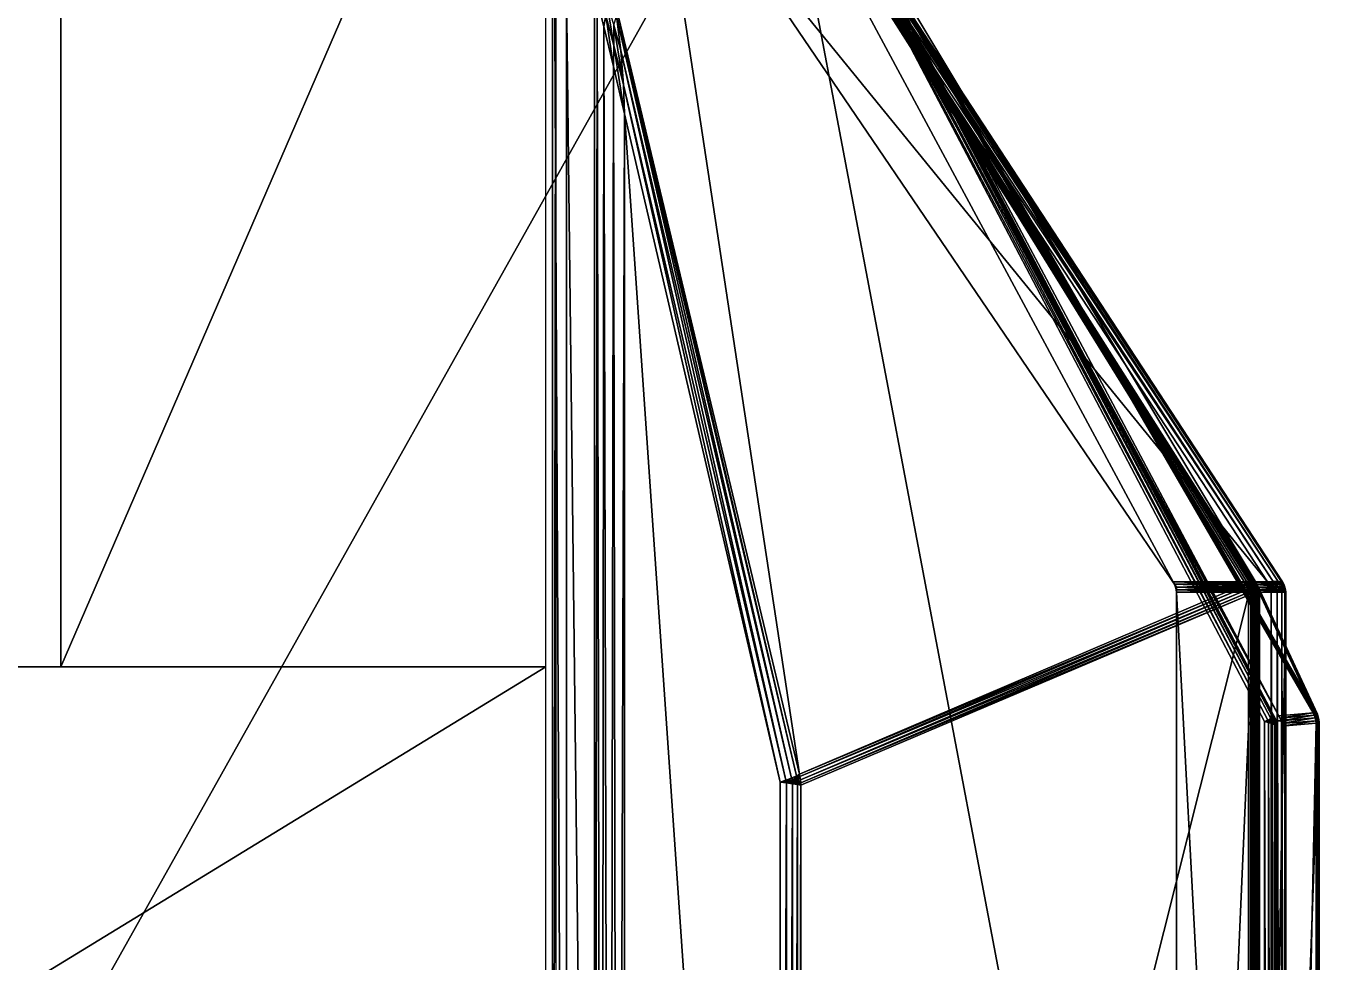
# Model space of a CAD drawing. Extents: x -683 to 86, y -225 to -3.
# Drawn here: x 35.5 to 86.1, y -58.7 to -22.1 of the extents above; entities that cross this region are included whole.
import ezdxf

# ---------------------------------------------------------------- set-up
doc = ezdxf.new("R2010")
doc.units = 0
doc.header["$MEASUREMENT"] = 0
doc.layers.get('0').update_dxf_attribs({"linetype": 'CONTINUOUS'})

msp = doc.modelspace()

# ---------------------------------------------------------------- linework, layer by layer
for points in [[(36.898, -3.288, 59.987), (-29.579, -3.288, 61.826), (-29.579, -47.164, 61.826)], [(36.898, -3.288, 59.987), (-29.579, -47.164, 61.826), (36.898, -47.164, 59.987)], [(55.868, -3.288, 27.87), (36.898, -3.288, 59.987), (36.898, -47.164, 59.987)], [(55.868, -3.288, 27.87), (36.898, -47.164, 59.987), (55.868, -47.164, 27.87)], [(56.127, -3.569, 16.239), (56.128, -113.967, 16.327), (56.128, -3.552, 16.327)], [(56.128, -3.619, 16.136), (56.129, -113.967, 16.232), (56.127, -3.569, 16.239)], [(56.127, -3.569, 16.239), (56.129, -113.967, 16.232), (56.128, -113.967, 16.327)], [(56.272, -3.552, 26.812), (56.128, -3.552, 16.327), (56.128, -113.967, 16.327)], [(56.272, -3.552, 26.812), (56.128, -113.967, 16.327), (56.272, -113.967, 26.812)], [(56.13, -3.694, 16.033), (56.13, -113.967, 16.136), (56.128, -3.619, 16.136)], [(56.128, -3.619, 16.136), (56.13, -113.967, 16.136), (56.129, -113.967, 16.232)], [(56.132, -3.783, 15.946), (56.131, -113.967, 16.041), (56.13, -3.694, 16.033)], [(56.13, -3.694, 16.033), (56.131, -113.967, 16.041), (56.13, -113.967, 16.136)], [(56.132, -3.783, 15.946), (56.132, -113.967, 15.946), (56.131, -113.967, 16.041)], [(56.132, -3.783, 15.946), (56.67, -20.486, 2.198), (56.67, -113.967, 2.198)], [(56.132, -3.783, 15.946), (56.67, -113.967, 2.198), (56.132, -113.967, 15.946)], [(84.686, -43.845, 27.238), (58.48, -3.749, 26.624), (58.805, -4.318, 26.704)], [(83.458, -43.86, 16.858), (58.597, -3.82, 16.244), (58.564, -3.75, 16.33)], [(83.458, -43.86, 16.858), (58.564, -3.75, 16.33), (83.477, -43.844, 16.944)], [(83.405, -43.88, 16.76), (58.619, -3.903, 16.143), (58.597, -3.82, 16.244)], [(83.405, -43.88, 16.76), (58.597, -3.82, 16.244), (83.458, -43.86, 16.858)], [(83.327, -43.902, 16.663), (58.627, -3.988, 16.043), (58.619, -3.903, 16.143)], [(83.327, -43.902, 16.663), (58.619, -3.903, 16.143), (83.405, -43.88, 16.76)], [(83.235, -43.923, 16.584), (58.62, -4.061, 15.959), (58.627, -3.988, 16.043)], [(83.235, -43.923, 16.584), (58.627, -3.988, 16.043), (83.327, -43.902, 16.663)], [(84.686, -43.845, 27.238), (58.805, -4.318, 26.704), (84.643, -43.836, 27.311)], [(84.643, -43.836, 27.311), (58.805, -4.318, 26.704), (59.118, -4.995, 26.772)], [(84.643, -43.836, 27.311), (59.118, -4.995, 26.772), (84.517, -43.832, 27.373)], [(84.517, -43.832, 27.373), (59.118, -4.995, 26.772), (59.369, -5.677, 26.817)], [(84.517, -43.832, 27.373), (59.369, -5.677, 26.817), (84.327, -43.833, 27.414)], [(84.327, -43.833, 27.414), (59.369, -5.677, 26.817), (59.521, -6.261, 26.832)], [(84.327, -43.833, 27.414), (59.521, -6.261, 26.832), (84.102, -43.84, 27.428)], [(83.46, -43.844, 31.516), (63.88, -13.063, 31.032), (63.949, -13.028, 31.113)], [(83.534, -43.849, 31.6), (63.949, -13.028, 31.113), (64.002, -12.987, 31.21)], [(83.46, -43.844, 31.516), (63.949, -13.028, 31.113), (83.534, -43.849, 31.6)], [(83.597, -43.856, 31.701), (64.002, -12.987, 31.21), (64.031, -12.949, 31.309)], [(83.534, -43.849, 31.6), (64.002, -12.987, 31.21), (83.597, -43.856, 31.701)], [(83.641, -43.865, 31.802), (64.031, -12.949, 31.309), (64.032, -12.918, 31.395)], [(83.597, -43.856, 31.701), (64.031, -12.949, 31.309), (83.641, -43.865, 31.802)], [(83.641, -43.865, 31.802), (64.032, -12.918, 31.395), (83.659, -43.874, 31.889)], [(64.808, -12.764, 73.13), (84.117, -49.251, 66.849), (64.965, -12.749, 73.064)], [(64.808, -12.764, 73.13), (83.98, -49.305, 66.907), (84.117, -49.251, 66.849)], [(64.965, -12.749, 73.064), (84.227, -49.189, 66.772), (65.099, -12.739, 72.979)], [(64.965, -12.749, 73.064), (84.117, -49.251, 66.849), (84.227, -49.189, 66.772)], [(65.099, -12.739, 72.979), (84.293, -49.129, 66.689), (65.191, -12.737, 72.886)], [(65.099, -12.739, 72.979), (84.227, -49.189, 66.772), (84.293, -49.129, 66.689)], [(65.146, -12.98, 66.273), (86.006, -48.927, 61.153), (65.117, -12.919, 66.194)], [(65.165, -13.054, 66.366), (85.999, -48.935, 61.24), (65.146, -12.98, 66.273)], [(65.146, -12.98, 66.273), (85.999, -48.935, 61.24), (86.006, -48.927, 61.153)], [(65.172, -13.128, 66.459), (85.973, -48.946, 61.342), (65.165, -13.054, 66.366)], [(65.165, -13.054, 66.366), (85.973, -48.946, 61.342), (85.999, -48.935, 61.24)], [(65.165, -13.192, 66.538), (85.933, -48.958, 61.443), (65.172, -13.128, 66.459)], [(65.172, -13.128, 66.459), (85.933, -48.958, 61.443), (85.973, -48.946, 61.342)], [(65.191, -12.737, 72.886), (84.293, -49.129, 66.689), (84.305, -49.08, 66.613)], [(65.226, -12.742, 72.801), (84.305, -49.08, 66.613), (84.35, -49.08, 66.001)], [(84.54, -49.08, 63.367), (65.165, -13.192, 66.538), (65.175, -13.673, 66.907)], [(65.165, -13.192, 66.538), (85.884, -48.969, 61.528), (85.933, -48.958, 61.443)], [(60.829, -15.024, 27.901), (80.54, -44.043, 28.521), (80.54, -44.043, 27.432)], [(60.829, -15.024, 27.901), (80.54, -44.043, 27.432), (60.829, -15.024, 26.812)], [(56.67, -20.689, 2.198), (57.77, -20.689, 2.198), (57.77, -113.967, 2.198)], [(56.67, -20.689, 2.198), (57.77, -113.967, 2.198), (56.67, -113.967, 2.198)], [(57.874, -21.057, 2.194), (57.77, -113.967, 2.198), (57.77, -20.689, 2.198)], [(65.669, -51.435, 2.533), (58.629, -21.697, 2.323), (58.43, -20.561, 2.388)], [(65.669, -51.435, 2.533), (58.43, -20.561, 2.388), (65.788, -51.363, 2.601)], [(57.874, -21.057, 2.194), (58.039, -113.967, 2.2), (57.77, -113.967, 2.198)], [(57.874, -21.057, 2.194), (58.217, -21.673, 2.217), (58.133, -22.105, 2.196)], [(58.133, -22.105, 2.196), (58.039, -113.967, 2.2), (57.874, -21.057, 2.194)], [(58.534, -22.85, 2.225), (58.217, -21.673, 2.217), (58.268, -21.247, 2.243)], [(58.534, -22.85, 2.225), (58.268, -21.247, 2.243), (58.53, -22.056, 2.254)], [(58.509, -23.674, 2.204), (58.133, -22.105, 2.196), (58.217, -21.673, 2.217)], [(58.509, -23.674, 2.204), (58.217, -21.673, 2.217), (58.534, -22.85, 2.225)], [(58.629, -21.697, 2.323), (58.797, -23.04, 2.267), (58.53, -22.056, 2.254)], [(65.484, -51.521, 2.473), (58.797, -23.04, 2.267), (58.629, -21.697, 2.323)], [(65.484, -51.521, 2.473), (58.629, -21.697, 2.323), (65.669, -51.435, 2.533)], [(58.133, -22.105, 2.196), (58.357, -113.967, 2.204), (58.039, -113.967, 2.2)], [(58.509, -23.674, 2.204), (58.357, -113.967, 2.204), (58.133, -22.105, 2.196)], [(58.907, -24.383, 2.23), (58.534, -22.85, 2.225), (58.53, -22.056, 2.254)], [(58.907, -24.383, 2.23), (58.53, -22.056, 2.254), (58.797, -23.04, 2.267)], [(58.944, -25.524, 2.217), (58.509, -23.674, 2.204), (58.534, -22.85, 2.225)], [(58.944, -25.524, 2.217), (58.534, -22.85, 2.225), (58.907, -24.383, 2.23)], [(65.262, -51.608, 2.43), (58.907, -24.383, 2.23), (58.797, -23.04, 2.267)], [(65.262, -51.608, 2.43), (58.797, -23.04, 2.267), (65.484, -51.521, 2.473)], [(58.509, -23.674, 2.204), (58.675, -113.967, 2.21), (58.357, -113.967, 2.204)], [(58.944, -25.524, 2.217), (58.675, -113.967, 2.21), (58.509, -23.674, 2.204)], [(65.036, -51.682, 2.41), (58.944, -25.524, 2.217), (58.907, -24.383, 2.23)], [(65.036, -51.682, 2.41), (58.907, -24.383, 2.23), (65.262, -51.608, 2.43)], [(58.944, -25.524, 2.217), (58.944, -113.967, 2.217), (58.675, -113.967, 2.21)], [(58.944, -25.524, 2.217), (65.036, -51.682, 2.41), (65.036, -113.967, 2.41)], [(58.944, -25.524, 2.217), (65.036, -113.967, 2.41), (58.944, -113.967, 2.217)], [(65.788, -51.363, 2.601), (83.235, -43.923, 16.584), (83.279, -44.023, 16.58)], [(84.102, -43.84, 27.428), (80.402, -43.84, 27.427), (80.455, -43.933, 27.429)], [(83.507, -43.935, 31.515), (80.457, -43.936, 28.518), (80.405, -43.844, 28.517)], [(83.507, -43.935, 31.515), (80.405, -43.844, 28.517), (83.46, -43.844, 31.516)], [(84.102, -43.84, 27.428), (80.455, -43.933, 27.429), (84.159, -43.94, 27.43)], [(84.159, -43.94, 27.43), (80.455, -43.933, 27.429), (80.5, -44.043, 27.43)], [(83.547, -44.044, 31.516), (80.457, -43.936, 28.518), (83.507, -43.935, 31.515)], [(83.547, -44.044, 31.516), (80.5, -44.044, 28.52), (80.457, -43.936, 28.518)], [(84.159, -43.94, 27.43), (80.5, -44.043, 27.43), (84.206, -44.052, 27.431)], [(83.235, -43.923, 16.584), (83.327, -43.902, 16.663), (83.372, -44.002, 16.67)], [(83.235, -43.923, 16.584), (83.372, -44.002, 16.67), (83.279, -44.023, 16.58)], [(83.279, -44.023, 16.58), (83.372, -44.002, 16.67), (83.408, -44.106, 16.669)], [(83.327, -43.902, 16.663), (83.405, -43.88, 16.76), (83.448, -43.976, 16.76)], [(83.327, -43.902, 16.663), (83.448, -43.976, 16.76), (83.372, -44.002, 16.67)], [(83.372, -44.002, 16.67), (83.448, -43.976, 16.76), (83.484, -44.077, 16.76)], [(83.372, -44.002, 16.67), (83.484, -44.077, 16.76), (83.408, -44.106, 16.669)], [(83.458, -43.86, 16.858), (83.448, -43.976, 16.76), (83.405, -43.88, 16.76)], [(83.458, -43.86, 16.858), (83.494, -43.958, 16.852), (83.448, -43.976, 16.76)], [(83.494, -43.958, 16.852), (83.484, -44.077, 16.76), (83.448, -43.976, 16.76)], [(83.477, -43.844, 16.944), (83.494, -43.958, 16.852), (83.458, -43.86, 16.858)], [(83.46, -43.844, 31.516), (83.534, -43.849, 31.6), (83.582, -43.948, 31.608)], [(83.46, -43.844, 31.516), (83.582, -43.948, 31.608), (83.507, -43.935, 31.515)], [(83.477, -43.844, 16.944), (83.524, -43.935, 16.944), (83.494, -43.958, 16.852)], [(83.477, -43.844, 16.944), (84.686, -43.845, 27.238), (84.736, -43.936, 27.239)], [(83.477, -43.844, 16.944), (84.736, -43.936, 27.239), (83.524, -43.935, 16.944)], [(83.494, -43.958, 16.852), (83.531, -44.058, 16.852), (83.484, -44.077, 16.76)], [(83.524, -43.935, 16.944), (83.531, -44.058, 16.852), (83.494, -43.958, 16.852)], [(83.507, -43.935, 31.515), (83.582, -43.948, 31.608), (83.622, -44.048, 31.609)], [(83.507, -43.935, 31.515), (83.622, -44.048, 31.609), (83.547, -44.044, 31.516)], [(83.524, -43.935, 16.944), (83.564, -44.044, 16.945), (83.531, -44.058, 16.852)], [(83.524, -43.935, 16.944), (84.736, -43.936, 27.239), (84.778, -44.044, 27.239)], [(83.524, -43.935, 16.944), (84.778, -44.044, 27.239), (83.564, -44.044, 16.945)], [(83.534, -43.849, 31.6), (83.597, -43.856, 31.701), (83.645, -43.955, 31.702)], [(83.534, -43.849, 31.6), (83.645, -43.955, 31.702), (83.582, -43.948, 31.608)], [(83.582, -43.948, 31.608), (83.645, -43.955, 31.702), (83.684, -44.055, 31.702)], [(83.582, -43.948, 31.608), (83.684, -44.055, 31.702), (83.622, -44.048, 31.609)], [(83.641, -43.865, 31.802), (83.645, -43.955, 31.702), (83.597, -43.856, 31.701)], [(83.659, -43.874, 31.889), (83.683, -43.964, 31.795), (83.641, -43.865, 31.802)], [(83.641, -43.865, 31.802), (83.683, -43.964, 31.795), (83.645, -43.955, 31.702)], [(83.683, -43.964, 31.795), (83.684, -44.055, 31.702), (83.645, -43.955, 31.702)], [(83.659, -43.874, 31.889), (83.707, -43.967, 31.889), (83.683, -43.964, 31.795)], [(86.05, -49.018, 61.146), (83.707, -43.967, 31.889), (83.659, -43.874, 31.889)], [(86.05, -49.018, 61.146), (83.659, -43.874, 31.889), (86.006, -48.927, 61.153)], [(83.707, -43.967, 31.889), (83.723, -44.065, 31.796), (83.683, -43.964, 31.795)], [(83.683, -43.964, 31.795), (83.723, -44.065, 31.796), (83.684, -44.055, 31.702)], [(83.707, -43.967, 31.889), (83.749, -44.077, 31.89), (83.723, -44.065, 31.796)], [(86.087, -49.127, 61.138), (83.749, -44.077, 31.89), (83.707, -43.967, 31.889)], [(86.087, -49.127, 61.138), (83.707, -43.967, 31.889), (86.05, -49.018, 61.146)], [(84.102, -43.84, 27.428), (84.387, -43.942, 27.408), (84.327, -43.833, 27.414)], [(84.102, -43.84, 27.428), (84.159, -43.94, 27.43), (84.387, -43.942, 27.408)], [(84.159, -43.94, 27.43), (84.206, -44.052, 27.431), (84.433, -44.047, 27.409)], [(84.159, -43.94, 27.43), (84.433, -44.047, 27.409), (84.387, -43.942, 27.408)], [(84.327, -43.833, 27.414), (84.572, -43.938, 27.374), (84.517, -43.832, 27.373)], [(84.327, -43.833, 27.414), (84.387, -43.942, 27.408), (84.572, -43.938, 27.374)], [(84.387, -43.942, 27.408), (84.618, -44.043, 27.375), (84.572, -43.938, 27.374)], [(84.387, -43.942, 27.408), (84.433, -44.047, 27.409), (84.618, -44.043, 27.375)], [(84.643, -43.836, 27.311), (84.517, -43.832, 27.373), (84.572, -43.938, 27.374)], [(84.643, -43.836, 27.311), (84.572, -43.938, 27.374), (84.675, -43.94, 27.313)], [(84.675, -43.94, 27.313), (84.572, -43.938, 27.374), (84.618, -44.043, 27.375)], [(84.675, -43.94, 27.313), (84.618, -44.043, 27.375), (84.719, -44.043, 27.314)], [(84.686, -43.845, 27.238), (84.643, -43.836, 27.311), (84.675, -43.94, 27.313)], [(84.686, -43.845, 27.238), (84.675, -43.94, 27.313), (84.736, -43.936, 27.239)], [(84.736, -43.936, 27.239), (84.675, -43.94, 27.313), (84.719, -44.043, 27.314)], [(84.736, -43.936, 27.239), (84.719, -44.043, 27.314), (84.778, -44.044, 27.239)], [(65.788, -51.363, 2.601), (83.279, -44.023, 16.58), (65.807, -51.464, 2.601)], [(65.807, -51.464, 2.601), (83.279, -44.023, 16.58), (83.318, -44.141, 16.578)], [(65.807, -51.464, 2.601), (83.318, -44.141, 16.578), (65.824, -51.583, 2.602)], [(65.824, -51.583, 2.602), (83.318, -44.141, 16.578), (83.345, -44.259, 16.578)], [(65.824, -51.583, 2.602), (83.345, -44.259, 16.578), (65.837, -51.702, 2.604)], [(65.837, -51.702, 2.604), (83.345, -44.259, 16.578), (83.357, -44.36, 16.58)], [(65.837, -51.702, 2.604), (83.357, -44.36, 16.58), (65.843, -51.804, 2.606)], [(84.206, -44.052, 27.431), (80.5, -44.043, 27.43), (80.529, -44.152, 27.431)], [(83.575, -44.153, 31.517), (80.53, -44.153, 28.521), (80.5, -44.044, 28.52)], [(83.575, -44.153, 31.517), (80.5, -44.044, 28.52), (83.547, -44.044, 31.516)], [(84.206, -44.052, 27.431), (80.529, -44.152, 27.431), (84.238, -44.159, 27.431)], [(84.238, -44.159, 27.431), (80.529, -44.152, 27.431), (80.54, -44.245, 27.432)], [(83.587, -44.245, 31.52), (80.54, -44.245, 28.521), (80.53, -44.153, 28.521)], [(83.587, -44.245, 31.52), (80.53, -44.153, 28.521), (83.575, -44.153, 31.517)], [(80.54, -44.043, 28.521), (80.54, -114.17, 28.521), (80.54, -114.17, 27.432)], [(80.54, -44.043, 28.521), (80.54, -114.17, 27.432), (80.54, -44.043, 27.432)], [(84.238, -44.159, 27.431), (80.54, -44.245, 27.432), (84.25, -44.245, 27.432)], [(83.279, -44.023, 16.58), (83.408, -44.106, 16.669), (83.318, -44.141, 16.578)], [(83.345, -44.259, 16.578), (83.318, -44.141, 16.578), (83.408, -44.106, 16.669)], [(83.345, -44.259, 16.578), (83.408, -44.106, 16.669), (83.43, -44.217, 16.669)], [(83.357, -44.36, 16.58), (83.345, -44.259, 16.578), (83.43, -44.217, 16.669)], [(83.357, -44.36, 16.58), (83.43, -44.217, 16.669), (83.443, -44.334, 16.662)], [(83.443, -44.334, 16.662), (83.443, -113.967, 16.662), (83.357, -113.967, 16.58)], [(83.443, -44.334, 16.662), (83.357, -113.967, 16.58), (83.357, -44.36, 16.58)], [(83.43, -44.217, 16.669), (83.408, -44.106, 16.669), (83.484, -44.077, 16.76)], [(83.43, -44.217, 16.669), (83.484, -44.077, 16.76), (83.506, -44.187, 16.76)], [(83.443, -44.334, 16.662), (83.43, -44.217, 16.669), (83.506, -44.187, 16.76)], [(83.443, -44.334, 16.662), (83.506, -44.187, 16.76), (83.52, -44.303, 16.76)], [(83.52, -44.303, 16.76), (83.52, -113.967, 16.76), (83.443, -113.967, 16.662)], [(83.52, -44.303, 16.76), (83.443, -113.967, 16.662), (83.443, -44.334, 16.662)], [(83.553, -44.164, 16.853), (83.484, -44.077, 16.76), (83.531, -44.058, 16.852)], [(83.553, -44.164, 16.853), (83.506, -44.187, 16.76), (83.484, -44.077, 16.76)], [(83.575, -44.272, 16.86), (83.506, -44.187, 16.76), (83.553, -44.164, 16.853)], [(83.575, -44.272, 16.86), (83.52, -44.303, 16.76), (83.506, -44.187, 16.76)], [(83.575, -44.272, 16.86), (83.575, -113.967, 16.86), (83.52, -113.967, 16.76)], [(83.575, -44.272, 16.86), (83.52, -113.967, 16.76), (83.52, -44.303, 16.76)], [(83.591, -44.153, 16.946), (83.531, -44.058, 16.852), (83.564, -44.044, 16.945)], [(83.591, -44.153, 16.946), (83.553, -44.164, 16.853), (83.531, -44.058, 16.852)], [(83.575, -44.153, 31.517), (83.547, -44.044, 31.516), (83.622, -44.048, 31.609)], [(83.6, -44.245, 16.947), (83.553, -44.164, 16.853), (83.591, -44.153, 16.946)], [(83.6, -44.245, 16.947), (83.575, -44.272, 16.86), (83.553, -44.164, 16.853)], [(83.564, -44.044, 16.945), (84.778, -44.044, 27.239), (84.806, -44.153, 27.24)], [(83.564, -44.044, 16.945), (84.806, -44.153, 27.24), (83.591, -44.153, 16.946)], [(83.575, -44.153, 31.517), (83.622, -44.048, 31.609), (83.645, -44.151, 31.61)], [(83.587, -44.245, 31.52), (83.575, -44.153, 31.517), (83.645, -44.151, 31.61)], [(83.6, -44.245, 16.947), (83.6, -113.967, 16.947), (83.575, -113.967, 16.86)], [(83.6, -44.245, 16.947), (83.575, -113.967, 16.86), (83.575, -44.272, 16.86)], [(83.587, -44.245, 31.52), (83.645, -44.151, 31.61), (83.659, -44.254, 31.604)], [(83.659, -44.254, 31.604), (83.587, -113.967, 31.52), (83.587, -44.245, 31.52)], [(83.659, -44.254, 31.604), (83.659, -113.967, 31.604), (83.587, -113.967, 31.52)], [(83.591, -44.153, 16.946), (84.806, -44.153, 27.24), (84.816, -44.245, 27.241)], [(83.591, -44.153, 16.946), (84.816, -44.245, 27.241), (83.6, -44.245, 16.947)], [(83.645, -44.151, 31.61), (83.622, -44.048, 31.609), (83.684, -44.055, 31.702)], [(83.645, -44.151, 31.61), (83.684, -44.055, 31.702), (83.707, -44.158, 31.703)], [(83.659, -44.254, 31.604), (83.645, -44.151, 31.61), (83.707, -44.158, 31.703)], [(83.659, -44.254, 31.604), (83.707, -44.158, 31.703), (83.722, -44.263, 31.704)], [(83.722, -44.263, 31.704), (83.659, -113.967, 31.604), (83.659, -44.254, 31.604)], [(83.722, -44.263, 31.704), (83.722, -113.967, 31.704), (83.659, -113.967, 31.604)], [(83.746, -44.168, 31.797), (83.707, -44.158, 31.703), (83.684, -44.055, 31.702)], [(83.746, -44.168, 31.797), (83.684, -44.055, 31.702), (83.723, -44.065, 31.796)], [(83.767, -44.273, 31.805), (83.722, -44.263, 31.704), (83.707, -44.158, 31.703)], [(83.767, -44.273, 31.805), (83.707, -44.158, 31.703), (83.746, -44.168, 31.797)], [(83.767, -44.273, 31.805), (83.722, -113.967, 31.704), (83.722, -44.263, 31.704)], [(83.767, -44.273, 31.805), (83.767, -113.967, 31.805), (83.722, -113.967, 31.704)], [(83.777, -44.187, 31.891), (83.746, -44.168, 31.797), (83.723, -44.065, 31.796)], [(83.777, -44.187, 31.891), (83.723, -44.065, 31.796), (83.749, -44.077, 31.89)], [(83.786, -44.281, 31.891), (83.767, -44.273, 31.805), (83.746, -44.168, 31.797)], [(83.786, -44.281, 31.891), (83.746, -44.168, 31.797), (83.777, -44.187, 31.891)], [(86.112, -49.236, 61.13), (83.777, -44.187, 31.891), (83.749, -44.077, 31.89)], [(86.112, -49.236, 61.13), (83.749, -44.077, 31.89), (86.087, -49.127, 61.138)], [(83.786, -44.281, 31.891), (83.767, -113.967, 31.805), (83.767, -44.273, 31.805)], [(83.786, -44.281, 31.891), (83.786, -113.967, 31.891), (83.767, -113.967, 31.805)], [(86.12, -49.329, 61.123), (83.786, -44.281, 31.891), (83.777, -44.187, 31.891)], [(86.12, -49.329, 61.123), (83.777, -44.187, 31.891), (86.112, -49.236, 61.13)], [(84.238, -44.159, 27.431), (84.433, -44.047, 27.409), (84.206, -44.052, 27.431)], [(84.238, -44.159, 27.431), (84.459, -44.147, 27.41), (84.433, -44.047, 27.409)], [(84.25, -44.245, 27.432), (84.459, -44.147, 27.41), (84.238, -44.159, 27.431)], [(84.25, -44.245, 27.432), (84.473, -44.245, 27.417), (84.459, -44.147, 27.41)], [(84.25, -44.245, 27.432), (84.25, -113.967, 27.432), (84.473, -113.967, 27.417)], [(84.25, -44.245, 27.432), (84.473, -113.967, 27.417), (84.473, -44.245, 27.417)], [(84.459, -44.147, 27.41), (84.618, -44.043, 27.375), (84.433, -44.047, 27.409)], [(84.459, -44.147, 27.41), (84.643, -44.145, 27.375), (84.618, -44.043, 27.375)], [(84.473, -44.245, 27.417), (84.643, -44.145, 27.375), (84.459, -44.147, 27.41)], [(84.473, -44.245, 27.417), (84.659, -44.245, 27.376), (84.643, -44.145, 27.375)], [(84.473, -44.245, 27.417), (84.473, -113.967, 27.417), (84.659, -113.967, 27.376)], [(84.473, -44.245, 27.417), (84.659, -113.967, 27.376), (84.659, -44.245, 27.376)], [(84.743, -44.144, 27.314), (84.719, -44.043, 27.314), (84.618, -44.043, 27.375)], [(84.743, -44.144, 27.314), (84.618, -44.043, 27.375), (84.643, -44.145, 27.375)], [(84.779, -44.245, 27.314), (84.743, -44.144, 27.314), (84.643, -44.145, 27.375)], [(84.779, -44.245, 27.314), (84.643, -44.145, 27.375), (84.659, -44.245, 27.376)], [(84.659, -44.245, 27.376), (84.659, -113.967, 27.376), (84.779, -113.967, 27.314)], [(84.659, -44.245, 27.376), (84.779, -113.967, 27.314), (84.779, -44.245, 27.314)], [(84.806, -44.153, 27.24), (84.778, -44.044, 27.239), (84.719, -44.043, 27.314)], [(84.806, -44.153, 27.24), (84.719, -44.043, 27.314), (84.743, -44.144, 27.314)], [(84.816, -44.245, 27.241), (84.806, -44.153, 27.24), (84.743, -44.144, 27.314)], [(84.816, -44.245, 27.241), (84.743, -44.144, 27.314), (84.779, -44.245, 27.314)], [(84.779, -44.245, 27.314), (84.779, -113.967, 27.314), (84.816, -113.967, 27.241)], [(84.779, -44.245, 27.314), (84.816, -113.967, 27.241), (84.816, -44.245, 27.241)], [(55.868, -47.164, 27.87), (-53.668, -47.164, 18.028), (-53.668, -114.17, 18.028)], [(55.868, -47.164, 27.87), (-53.668, -114.17, 18.028), (55.868, -114.17, 27.87)], [(84.582, -49.172, 63.359), (85.884, -48.969, 61.528), (84.54, -49.08, 63.367)], [(84.582, -49.172, 63.359), (85.924, -49.061, 61.522), (85.884, -48.969, 61.528)], [(84.617, -49.281, 63.353), (85.924, -49.061, 61.522), (84.582, -49.172, 63.359)], [(84.617, -49.281, 63.353), (85.961, -49.169, 61.515), (85.924, -49.061, 61.522)], [(85.884, -48.969, 61.528), (85.977, -49.059, 61.426), (85.933, -48.958, 61.443)], [(85.884, -48.969, 61.528), (85.924, -49.061, 61.522), (85.977, -49.059, 61.426)], [(85.924, -49.061, 61.522), (86.014, -49.16, 61.418), (85.977, -49.059, 61.426)], [(85.924, -49.061, 61.522), (85.961, -49.169, 61.515), (86.014, -49.16, 61.418)], [(85.933, -48.958, 61.443), (86.019, -49.049, 61.331), (85.973, -48.946, 61.342)], [(85.933, -48.958, 61.443), (85.977, -49.059, 61.426), (86.019, -49.049, 61.331)], [(85.999, -48.935, 61.24), (85.973, -48.946, 61.342), (86.019, -49.049, 61.331)], [(85.977, -49.059, 61.426), (86.057, -49.151, 61.322), (86.019, -49.049, 61.331)], [(85.977, -49.059, 61.426), (86.014, -49.16, 61.418), (86.057, -49.151, 61.322)], [(86.006, -48.927, 61.153), (85.999, -48.935, 61.24), (86.04, -49.038, 61.238)], [(85.999, -48.935, 61.24), (86.019, -49.049, 61.331), (86.04, -49.038, 61.238)], [(86.006, -48.927, 61.153), (86.04, -49.038, 61.238), (86.05, -49.018, 61.146)], [(86.04, -49.038, 61.238), (86.019, -49.049, 61.331), (86.057, -49.151, 61.322)], [(86.05, -49.018, 61.146), (86.04, -49.038, 61.238), (86.077, -49.139, 61.23)], [(86.04, -49.038, 61.238), (86.057, -49.151, 61.322), (86.077, -49.139, 61.23)], [(86.05, -49.018, 61.146), (86.077, -49.139, 61.23), (86.087, -49.127, 61.138)], [(83.98, -49.305, 66.907), (84.216, -49.293, 66.796), (84.117, -49.251, 66.849)], [(83.98, -49.305, 66.907), (84.14, -49.346, 66.841), (84.216, -49.293, 66.796)], [(83.98, -49.305, 66.907), (83.98, -113.967, 66.907), (84.14, -113.967, 66.841)], [(83.98, -49.305, 66.907), (84.14, -113.967, 66.841), (84.14, -49.346, 66.841)], [(84.117, -49.251, 66.849), (84.277, -49.243, 66.748), (84.227, -49.189, 66.772)], [(84.117, -49.251, 66.849), (84.216, -49.293, 66.796), (84.277, -49.243, 66.748)], [(84.14, -49.346, 66.841), (84.3, -49.332, 66.742), (84.216, -49.293, 66.796)], [(84.14, -49.346, 66.841), (84.278, -49.394, 66.756), (84.3, -49.332, 66.742)], [(84.14, -49.346, 66.841), (84.14, -113.967, 66.841), (84.278, -113.967, 66.756)], [(84.14, -49.346, 66.841), (84.278, -113.967, 66.756), (84.278, -49.394, 66.756)], [(84.216, -49.293, 66.796), (84.309, -49.286, 66.722), (84.277, -49.243, 66.748)], [(84.216, -49.293, 66.796), (84.3, -49.332, 66.742), (84.309, -49.286, 66.722)], [(84.293, -49.129, 66.689), (84.227, -49.189, 66.772), (84.277, -49.243, 66.748)], [(84.293, -49.129, 66.689), (84.277, -49.243, 66.748), (84.317, -49.208, 66.682)], [(84.317, -49.208, 66.682), (84.277, -49.243, 66.748), (84.309, -49.286, 66.722)], [(84.373, -49.442, 66.665), (84.3, -49.332, 66.742), (84.278, -49.394, 66.756)], [(84.278, -49.394, 66.756), (84.278, -113.967, 66.756), (84.373, -113.967, 66.665)], [(84.278, -49.394, 66.756), (84.373, -113.967, 66.665), (84.373, -49.442, 66.665)], [(84.305, -49.08, 66.613), (84.293, -49.129, 66.689), (84.317, -49.208, 66.682)], [(84.356, -49.36, 66.67), (84.309, -49.286, 66.722), (84.3, -49.332, 66.742)], [(84.373, -49.442, 66.665), (84.356, -49.36, 66.67), (84.3, -49.332, 66.742)], [(84.305, -49.08, 66.613), (84.317, -49.208, 66.682), (84.345, -49.172, 66.606)], [(84.35, -49.08, 66.001), (84.305, -49.08, 66.613), (84.345, -49.172, 66.606)], [(84.317, -49.208, 66.682), (84.309, -49.286, 66.722), (84.345, -49.283, 66.672)], [(84.356, -49.36, 66.67), (84.345, -49.283, 66.672), (84.309, -49.286, 66.722)], [(84.345, -49.172, 66.606), (84.317, -49.208, 66.682), (84.345, -49.283, 66.672)], [(84.35, -49.08, 66.001), (84.345, -49.172, 66.606), (84.39, -49.172, 65.989)], [(84.345, -49.172, 66.606), (84.345, -49.283, 66.672), (84.378, -49.28, 66.598)], [(84.39, -49.172, 65.989), (84.345, -49.172, 66.606), (84.378, -49.28, 66.598)], [(84.401, -49.389, 66.589), (84.378, -49.28, 66.598), (84.345, -49.283, 66.672)], [(84.401, -49.389, 66.589), (84.345, -49.283, 66.672), (84.356, -49.36, 66.67)], [(84.41, -49.482, 66.582), (84.401, -49.389, 66.589), (84.356, -49.36, 66.67)], [(84.41, -49.482, 66.582), (84.356, -49.36, 66.67), (84.373, -49.442, 66.665)], [(84.373, -49.442, 66.665), (84.373, -113.967, 66.665), (84.41, -113.967, 66.582)], [(84.39, -49.172, 65.989), (84.378, -49.28, 66.598), (84.424, -49.28, 65.979)], [(84.424, -49.28, 65.979), (84.378, -49.28, 66.598), (84.401, -49.389, 66.589)], [(84.424, -49.28, 65.979), (84.401, -49.389, 66.589), (84.447, -49.389, 65.973)], [(84.447, -49.389, 65.973), (84.401, -49.389, 66.589), (84.41, -49.482, 66.582)], [(84.447, -49.389, 65.973), (84.41, -49.482, 66.582), (84.455, -49.482, 65.97)], [(84.41, -49.482, 66.582), (84.455, -113.967, 65.97), (84.455, -49.482, 65.97)], [(84.641, -49.39, 63.348), (85.961, -49.169, 61.515), (84.617, -49.281, 63.353)], [(84.641, -49.39, 63.348), (85.987, -49.278, 61.507), (85.961, -49.169, 61.515)], [(84.649, -49.483, 63.347), (85.987, -49.278, 61.507), (84.641, -49.39, 63.348)], [(84.649, -49.483, 63.347), (86, -49.371, 61.499), (85.987, -49.278, 61.507)], [(85.987, -49.278, 61.507), (86.014, -49.16, 61.418), (85.961, -49.169, 61.515)], [(85.987, -49.278, 61.507), (86.036, -49.261, 61.411), (86.014, -49.16, 61.418)], [(86, -49.371, 61.499), (86.036, -49.261, 61.411), (85.987, -49.278, 61.507)], [(86, -49.371, 61.499), (86.051, -49.361, 61.413), (86.036, -49.261, 61.411)], [(86, -49.371, 61.499), (86.051, -113.967, 61.413), (86.051, -49.361, 61.413)], [(86, -49.371, 61.499), (86, -113.967, 61.499), (86.051, -113.967, 61.413)], [(86.036, -49.261, 61.411), (86.057, -49.151, 61.322), (86.014, -49.16, 61.418)], [(86.036, -49.261, 61.411), (86.078, -49.251, 61.317), (86.057, -49.151, 61.322)], [(86.051, -49.361, 61.413), (86.078, -49.251, 61.317), (86.036, -49.261, 61.411)], [(86.051, -49.361, 61.413), (86.091, -49.35, 61.312), (86.078, -49.251, 61.317)], [(86.051, -49.361, 61.413), (86.091, -113.967, 61.312), (86.091, -49.35, 61.312)], [(86.051, -49.361, 61.413), (86.051, -113.967, 61.413), (86.091, -113.967, 61.312)], [(86.098, -49.24, 61.223), (86.077, -49.139, 61.23), (86.057, -49.151, 61.322)], [(86.098, -49.24, 61.223), (86.057, -49.151, 61.322), (86.078, -49.251, 61.317)], [(86.112, -49.236, 61.13), (86.087, -49.127, 61.138), (86.077, -49.139, 61.23)], [(86.112, -49.236, 61.13), (86.077, -49.139, 61.23), (86.098, -49.24, 61.223)], [(86.116, -49.338, 61.21), (86.098, -49.24, 61.223), (86.078, -49.251, 61.317)], [(86.116, -49.338, 61.21), (86.078, -49.251, 61.317), (86.091, -49.35, 61.312)], [(86.091, -49.35, 61.312), (86.116, -113.967, 61.21), (86.116, -49.338, 61.21)], [(86.091, -49.35, 61.312), (86.091, -113.967, 61.312), (86.116, -113.967, 61.21)], [(86.12, -49.329, 61.123), (86.112, -49.236, 61.13), (86.098, -49.24, 61.223)], [(86.12, -49.329, 61.123), (86.098, -49.24, 61.223), (86.116, -49.338, 61.21)], [(86.116, -49.338, 61.21), (86.12, -113.967, 61.123), (86.12, -49.329, 61.123)], [(86.116, -49.338, 61.21), (86.116, -113.967, 61.21), (86.12, -113.967, 61.123)], [(65.262, -51.608, 2.43), (65.484, -51.521, 2.473), (65.55, -51.586, 2.483)], [(65.262, -51.608, 2.43), (65.55, -51.586, 2.483), (65.419, -51.648, 2.454)], [(65.419, -51.648, 2.454), (65.55, -51.586, 2.483), (65.604, -51.629, 2.5)], [(65.669, -51.435, 2.533), (65.55, -51.586, 2.483), (65.484, -51.521, 2.473)], [(65.669, -51.435, 2.533), (65.679, -51.528, 2.536), (65.55, -51.586, 2.483)], [(65.679, -51.528, 2.536), (65.604, -51.629, 2.5), (65.55, -51.586, 2.483)], [(65.679, -51.528, 2.536), (65.7, -51.614, 2.538), (65.604, -51.629, 2.5)], [(65.788, -51.363, 2.601), (65.679, -51.528, 2.536), (65.669, -51.435, 2.533)], [(65.788, -51.363, 2.601), (65.807, -51.464, 2.601), (65.679, -51.528, 2.536)], [(65.807, -51.464, 2.601), (65.7, -51.614, 2.538), (65.679, -51.528, 2.536)], [(65.807, -51.464, 2.601), (65.824, -51.583, 2.602), (65.7, -51.614, 2.538)], [(65.837, -51.702, 2.604), (65.7, -51.614, 2.538), (65.824, -51.583, 2.602)], [(65.036, -51.682, 2.41), (65.262, -51.608, 2.43), (65.419, -51.648, 2.454)], [(65.036, -51.682, 2.41), (65.419, -51.648, 2.454), (65.277, -51.71, 2.431)], [(65.277, -51.71, 2.431), (65.036, -113.967, 2.41), (65.036, -51.682, 2.41)], [(65.277, -51.71, 2.431), (65.277, -113.967, 2.431), (65.036, -113.967, 2.41)], [(65.277, -51.71, 2.431), (65.419, -51.648, 2.454), (65.563, -51.684, 2.484)], [(65.277, -51.71, 2.431), (65.563, -51.684, 2.484), (65.515, -51.743, 2.475)], [(65.515, -51.743, 2.475), (65.277, -113.967, 2.431), (65.277, -51.71, 2.431)], [(65.515, -51.743, 2.475), (65.515, -113.967, 2.475), (65.277, -113.967, 2.431)], [(65.419, -51.648, 2.454), (65.604, -51.629, 2.5), (65.563, -51.684, 2.484)], [(65.714, -51.776, 2.537), (65.515, -51.743, 2.475), (65.563, -51.684, 2.484)], [(65.714, -51.776, 2.537), (65.515, -113.967, 2.475), (65.515, -51.743, 2.475)], [(65.714, -51.776, 2.537), (65.714, -113.967, 2.537), (65.515, -113.967, 2.475)], [(65.701, -51.695, 2.537), (65.563, -51.684, 2.484), (65.604, -51.629, 2.5)], [(65.714, -51.776, 2.537), (65.563, -51.684, 2.484), (65.701, -51.695, 2.537)], [(65.701, -51.695, 2.537), (65.604, -51.629, 2.5), (65.7, -51.614, 2.538)], [(65.837, -51.702, 2.604), (65.701, -51.695, 2.537), (65.7, -51.614, 2.538)], [(65.843, -51.804, 2.606), (65.714, -51.776, 2.537), (65.701, -51.695, 2.537)], [(65.843, -51.804, 2.606), (65.701, -51.695, 2.537), (65.837, -51.702, 2.604)], [(65.843, -51.804, 2.606), (65.714, -113.967, 2.537), (65.714, -51.776, 2.537)], [(65.843, -51.804, 2.606), (65.843, -113.967, 2.606), (65.714, -113.967, 2.537)]]:
    msp.add_3dface(points)
at = {"color": 253, "true_color": 0x8f95b4}
for points in [[(58.48, -3.749, 26.624), (84.686, -43.845, 27.238), (83.477, -43.844, 16.944)], [(58.48, -3.749, 26.624), (83.477, -43.844, 16.944), (58.564, -3.75, 16.33)], [(58.62, -4.061, 15.959), (65.788, -51.363, 2.601), (58.43, -20.561, 2.388)], [(58.62, -4.061, 15.959), (83.235, -43.923, 16.584), (65.788, -51.363, 2.601)], [(61.684, -16.282, 26.838), (84.102, -43.84, 27.428), (59.521, -6.261, 26.832)], [(61.684, -16.282, 26.838), (80.402, -43.84, 27.427), (84.102, -43.84, 27.428)], [(83.357, -44.36, 16.58), (83.357, -113.967, 16.58), (65.843, -113.967, 2.606)], [(83.357, -44.36, 16.58), (65.843, -113.967, 2.606), (65.843, -51.804, 2.606)], [(80.54, -44.245, 27.432), (80.54, -113.967, 27.432), (84.25, -113.967, 27.432)], [(80.54, -44.245, 27.432), (84.25, -113.967, 27.432), (84.25, -44.245, 27.432)], [(84.816, -44.245, 27.241), (84.816, -113.967, 27.241), (83.6, -113.967, 16.947)], [(84.816, -44.245, 27.241), (83.6, -113.967, 16.947), (83.6, -44.245, 16.947)], [(-29.579, -47.164, 61.826), (-53.668, -47.164, 18.028), (55.868, -47.164, 27.87)], [(-29.579, -47.164, 61.826), (55.868, -47.164, 27.87), (36.898, -47.164, 59.987)]]:
    msp.add_3dface(points, dxfattribs=at)
at = {"color": 252}
for points in [[(64.808, -12.764, 73.13), (7.259, -18.993, 91.808), (8.074, -113.967, 91.543)], [(64.808, -12.764, 73.13), (8.074, -113.967, 91.543), (83.98, -113.967, 66.907)], [(80.405, -43.844, 28.517), (60.979, -15.244, 27.906), (63.88, -13.063, 31.032)], [(80.405, -43.844, 28.517), (63.88, -13.063, 31.032), (83.46, -43.844, 31.516)], [(83.659, -43.874, 31.889), (64.032, -12.918, 31.395), (65.117, -12.919, 66.194)], [(83.98, -113.967, 66.907), (83.98, -49.305, 66.907), (64.808, -12.764, 73.13)], [(83.659, -43.874, 31.889), (65.117, -12.919, 66.194), (86.006, -48.927, 61.153)], [(84.54, -49.08, 63.367), (85.884, -48.969, 61.528), (65.165, -13.192, 66.538)], [(80.54, -113.967, 28.521), (80.54, -44.245, 28.521), (83.587, -44.245, 31.52)], [(80.54, -113.967, 28.521), (83.587, -44.245, 31.52), (83.587, -113.967, 31.52)], [(83.786, -113.967, 31.891), (83.786, -44.281, 31.891), (86.12, -49.329, 61.123)], [(83.786, -113.967, 31.891), (86.12, -49.329, 61.123), (86.12, -113.967, 61.123)], [(84.649, -113.967, 63.347), (86, -113.967, 61.499), (86, -49.371, 61.499)], [(84.649, -113.967, 63.347), (86, -49.371, 61.499), (84.649, -49.483, 63.347)]]:
    msp.add_3dface(points, dxfattribs=at)
at = {"color": 0}
for points in [[(65.302, -12.879, 71.578), (84.649, -49.279, 63.347), (65.025, -13.399, 66.935)], [(65.191, -12.737, 72.886), (84.305, -49.08, 66.613), (65.226, -12.742, 72.801)], [(65.226, -12.742, 72.801), (84.35, -49.08, 66.001), (65.302, -12.879, 71.578)], [(65.302, -12.879, 71.578), (84.455, -49.279, 65.97), (84.649, -49.279, 63.347)], [(84.373, -49.442, 66.665), (84.41, -113.967, 66.582), (84.41, -49.482, 66.582)], [(84.41, -49.482, 66.582), (84.41, -113.967, 66.582), (84.455, -113.967, 65.97)], [(84.455, -49.279, 65.97), (84.455, -114.17, 65.97), (84.649, -114.17, 63.347)], [(84.455, -49.279, 65.97), (84.649, -114.17, 63.347), (84.649, -49.279, 63.347)]]:
    msp.add_3dface(points, dxfattribs=at)

doc.saveas('drawing.dxf')
